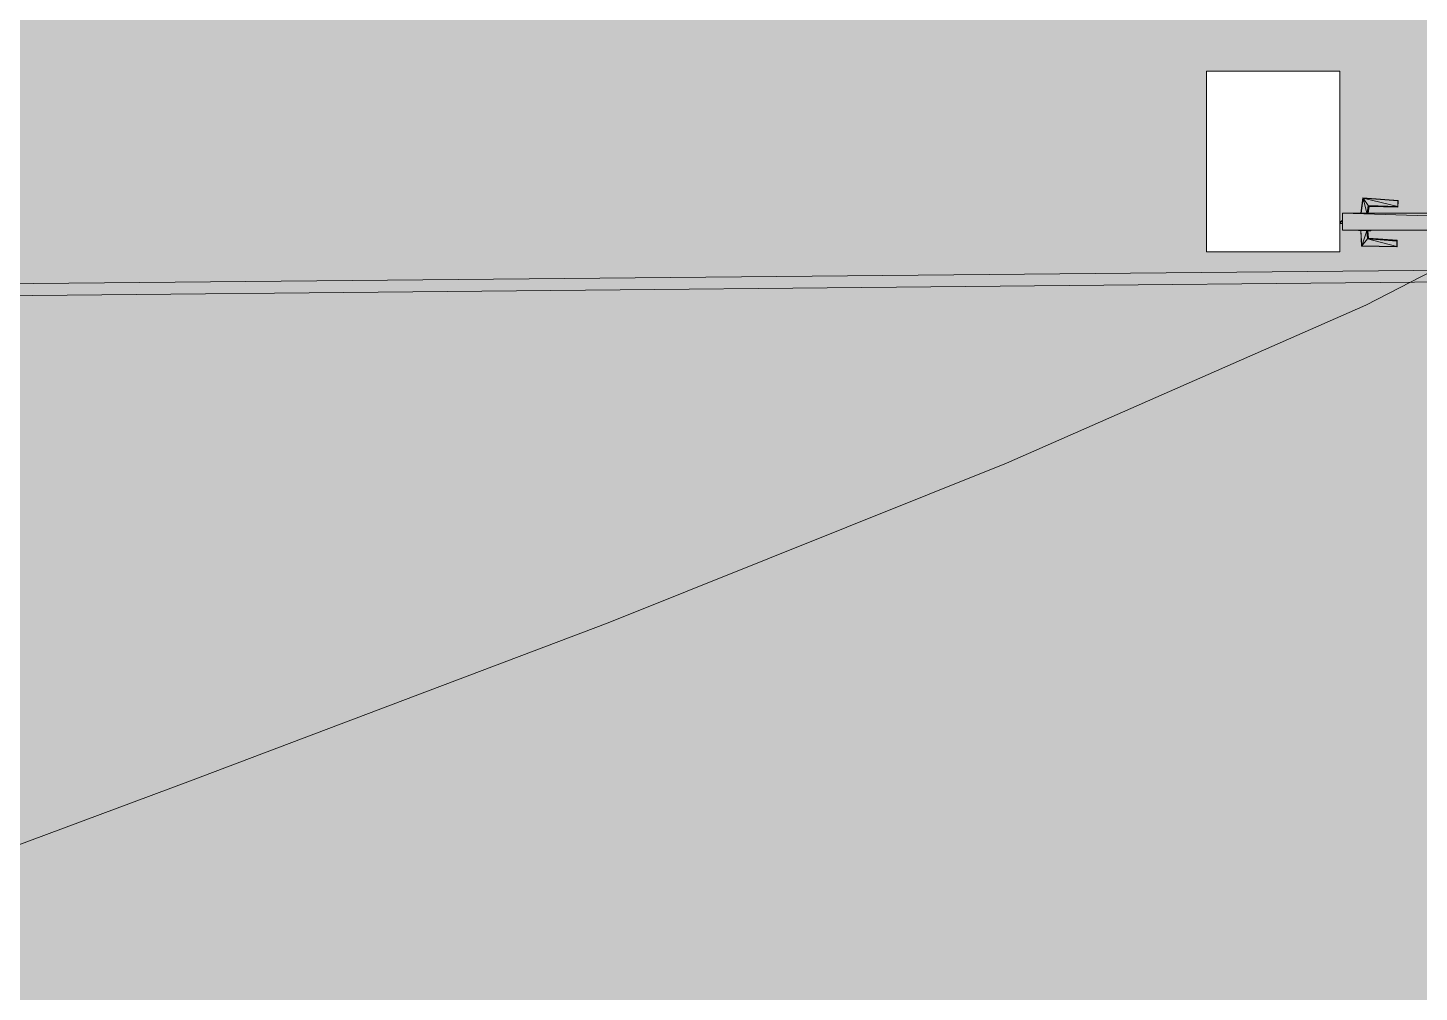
# Model space of a CAD drawing. Header units: millimetres. Extents: x 132836 to 1862386, y -330276 to -143438.
# Drawn here: x 202419 to 205189, y -272970 to -271049 of the extents above; entities that cross this region are included whole.
import ezdxf

# ---------------------------------------------------------------- set-up
doc = ezdxf.new("R2010")
doc.units = ezdxf.units.MM
doc.header["$MEASUREMENT"] = 0
doc.linetypes.add('Wipeout_Contour', pattern=[1000, 0, -1000])
for name, color, linetype in [('Divers - Dessin général', 7, 'Continuous'), ('Nouveau_0', 7, 'Continuous'), ('Nouveau_CN_02_00', 7, 'Continuous'), ('Structure - Murs extérieurs', 7, 'Continuous')]:
    doc.layers.add(name, color=color, linetype=linetype)

msp = doc.modelspace()

# ---------------------------------------------------------------- hatches: boundary and pattern name
at = {"linetype": 'Continuous', "lineweight": 0, "true_color": 0x6f6f6f}
h = msp.add_hatch(color=8, dxfattribs=at)
h.paths.add_polyline_path([(141848.442, -275935.042), (141848.442, -295062.571), (269220.821, -293826.868), (269220.821, -270902.734), (268763.049, -270902.734), (254213.6, -271040.575), (254213.6, -163437.635), (153156.2, -163437.635), (153156.2, -271040.575), (153182.962, -271040.57), (153183.146, -272000.514, -0.40942736), (149183.681, -275935.042)])
h.paths.add_polyline_path([(158435.584, -260639.953), (155145.584, -260639.953), (155145.584, -248364.953), (155145.584, -243089.974), (155145.584, -242189.974), (158435.584, -242189.974)], flags=0)
h.paths.add_polyline_path([(196775.042, -260810.571), (196775.042, -222495.57), (186955.542, -222495.57), (186955.542, -218295.57), (196754.55, -218295.57), (196754.55, -208495.57), (196754.55, -204495.57), (193355.542, -204495.57), (193355.542, -201780.57), (193355.542, -195161.535), (195576.034, -195161.535), (195576.034, -189810.571), (217850.068, -189810.571), (217850.068, -262266.885), (245610.045, -262266.885), (245610.045, -253395.571), (245626.034, -253395.571), (246426.034, -253395.571), (247826.034, -253395.571), (247826.034, -248005.571), (247826.034, -246605.571), (245626.034, -246605.571), (245610.045, -246605.571), (245610.045, -171995.57), (212806.28, -171995.57), (161503.433, -171995.57), (161503.433, -193810.571), (161503.433, -230015.57), (161503.433, -260810.571)], flags=0)
h.paths.add_polyline_path([(162737.042, -269433.913, -0.09031866), (162858.773, -268727.623, -0.20144873), (163912.639, -267592.74, -0.10421145), (164718.006, -267415.055), (165317.979, -267409.371, -0.10404461), (166125.354, -267571.244, -0.23825546), (167284.257, -268953.318, -0.05518862), (167336.836, -269390.334), (167338.931, -269611.438), (167351.046, -270890.267), (167092.583, -271892.761, -0.26794919), (165370.083, -272909.124), (164770.11, -272914.808, -0.19371746), (163379.252, -272370.185, -0.07056876), (163028.663, -271931.262, -0.1316525), (162751.253, -270933.845)], flags=0)
h.paths.add_polyline_path([(173316.986, -273599.031), (173316.986, -273452.052), (173330.488, -267377.824, -0.3805567), (175316.986, -265609.826), (175394.714, -265609.826), (175394.714, -270609.826), (190394.714, -270609.826), (190394.714, -265609.826), (195356.191, -265609.826, -0.41421356), (196856.191, -267109.826), (196856.191, -273660.699, -0.34550161), (195137.285, -275433.432), (175327.752, -275599.002, -0.4157911)], flags=0)
h.paths.add_polyline_path([(205510.093, -271504.083, -0.13447393), (205230.948, -270484.937), (205230.948, -268984.937, -0.41421356), (207230.948, -266984.937), (207830.948, -266984.937, -0.41421356), (209830.948, -268984.937), (209830.948, -270484.937, -0.12882035), (209574.03, -271465.581, -0.27093629), (207830.948, -272484.937), (207230.948, -272484.937, -0.26498)], flags=0)
h.paths.add_polyline_path([(217862.687, -273329.325), (217869.949, -267730.336, -0.09856151), (218100.718, -266943.721), (218117.681, -266951.545, -0.258849), (219955.479, -265605.827), (219953.141, -265587.294), (220637.569, -265587.294), (220637.569, -265687.294), (220637.569, -270687.294), (250537.569, -270687.294), (250537.569, -265687.294), (252208.004, -265687.294), (254186.294, -265687.294), (254186.294, -267687.294), (254186.294, -271062.255, 0.00134576), (254186.323, -271073.021), (254197.209, -273095.233, -0.41421356), (252208.004, -275105.97), (243484.534, -275105.97, -0.00518896), (243431.438, -275116.103), (235447.992, -275196.191), (220071.012, -275253.24, -0.38655333), (217873.089, -273475.385, -0.02518922)], flags=0)

# ---------------------------------------------------------------- linework, layer by layer
at = {"color": 7, "linetype": 'Continuous', "lineweight": 20}
for p, q in [((205073.066, -271418.004), (205077.167, -271387.346)), ((205073.101, -271418.004), (205077.167, -271387.346)), ((205073.101, -271418.004), (205077.19, -271387.453)), ((205077.236, -271387.599), (205073.101, -271418.004)), ((205073.165, -271418.004), (205077.236, -271387.599)), ((205077.306, -271387.784), (205073.171, -271418.004)), ((205073.264, -271418.004), (205077.306, -271387.784)), ((205077.411, -271388.008), (205073.269, -271418.004)), ((205073.397, -271418.004), (205077.411, -271388.008)), ((205077.167, -271387.346), (205077.178, -271387.278)), ((205077.167, -271387.346), (205147.154, -271392.869)), ((205077.19, -271387.453), (205077.167, -271387.346)), ((205077.178, -271387.278), (205077.213, -271387.249)), ((205147.154, -271392.869), (205077.178, -271387.278)), ((205077.178, -271387.278), (205147.194, -271392.818)), ((205077.178, -271387.278), (205147.229, -271392.795)), ((205077.19, -271387.453), (205147.154, -271392.869)), ((205147.113, -271392.949), (205077.19, -271387.453)), ((205077.236, -271387.599), (205077.19, -271387.453)), ((205077.213, -271387.249), (205147.229, -271392.795)), ((205077.236, -271387.599), (205147.113, -271392.949)), ((205077.236, -271387.599), (205147.073, -271393.059)), ((205147.026, -271393.198), (205077.236, -271387.599)), ((205077.306, -271387.784), (205077.236, -271387.599)), ((205077.306, -271387.784), (205147.026, -271393.198)), ((205077.411, -271388.008), (205077.306, -271387.784)), ((205077.411, -271388.008), (205146.985, -271393.367)), ((205146.561, -271404.415), (205077.411, -271388.008)), ((205077.411, -271388.008), (205147.026, -271393.198)), ((205087.697, -271402.743), (205077.411, -271388.008)), ((205085.251, -271418.004), (205077.411, -271388.008)), ((205147.026, -271393.198), (205146.579, -271404.885)), ((205147.073, -271393.059), (205146.602, -271405.271)), ((205146.602, -271405.271), (205147.026, -271393.198)), ((205147.113, -271392.949), (205146.625, -271405.572)), ((205146.625, -271405.572), (205147.073, -271393.059)), ((205147.154, -271392.869), (205146.66, -271405.786)), ((205146.66, -271405.786), (205147.113, -271392.949)), ((205147.229, -271392.795), (205146.689, -271405.912)), ((205147.194, -271392.818), (205146.689, -271405.912)), ((205146.689, -271405.912), (205147.154, -271392.869)), ((205147.229, -271392.795), (205146.73, -271405.949)), ((205146.765, -271405.903), (205147.229, -271392.795)), ((205147.27, -271392.803), (205146.765, -271405.903)), ((205147.305, -271392.839), (205146.765, -271405.903)), ((205147.305, -271392.839), (205146.811, -271405.755)), ((205147.34, -271392.905), (205146.811, -271405.755)), ((205147.34, -271392.905), (205146.863, -271405.526)), ((205147.375, -271392.999), (205146.863, -271405.526)), ((205147.375, -271392.999), (205146.91, -271405.209)), ((205147.409, -271393.123), (205146.91, -271405.209)), ((205147.409, -271393.123), (205146.962, -271404.809)), ((205147.438, -271393.276), (205146.962, -271404.809)), ((205146.985, -271393.367), (205147.026, -271393.198)), ((205147.438, -271393.276), (205147.014, -271404.325)), ((205147.026, -271393.198), (205147.073, -271393.059)), ((205147.073, -271393.059), (205147.113, -271392.949)), ((205147.113, -271392.949), (205147.154, -271392.869)), ((205147.154, -271392.869), (205147.194, -271392.818)), ((205147.194, -271392.818), (205147.229, -271392.795)), ((205147.229, -271392.795), (205147.27, -271392.803)), ((205147.27, -271392.803), (205147.305, -271392.839)), ((205147.305, -271392.839), (205147.34, -271392.905)), ((205147.34, -271392.905), (205147.375, -271392.999)), ((205147.375, -271392.999), (205147.409, -271393.123)), ((205147.409, -271393.123), (205147.438, -271393.276)), ((205066.259, -271417.925), (205066.067, -271417.963)), ((205066.067, -271417.963), (205066.16, -271417.932)), ((205066.16, -271417.932), (205066.067, -271417.951)), ((205066.067, -271417.951), (205066.096, -271417.941)), ((205066.067, -271417.951), (205066.067, -271417.963)), ((205066.067, -271417.963), (205066.067, -271417.951)), ((205066.067, -271417.963), (205066.067, -271418.004)), ((205066.096, -271417.978), (205066.067, -271417.963)), ((205066.549, -271417.916), (205066.096, -271417.978)), ((205066.096, -271417.978), (205066.387, -271417.92)), ((205066.096, -271417.978), (205066.259, -271417.925)), ((205066.096, -271417.978), (205066.096, -271418.004)), ((205066.16, -271417.993), (205066.096, -271417.978)), ((205066.747, -271417.914), (205066.16, -271417.993)), ((205066.16, -271417.993), (205066.549, -271417.916)), ((205066.259, -271417.925), (205066.16, -271417.932)), ((205066.16, -271417.993), (205066.16, -271418.004)), ((205066.224, -271418.004), (205066.16, -271417.993)), ((205066.387, -271417.92), (205066.259, -271417.925)), ((205066.294, -271418.004), (205066.747, -271417.914)), ((205066.968, -271417.914), (205066.305, -271418.004)), ((205066.549, -271417.916), (205066.387, -271417.92)), ((205066.515, -271418.004), (205066.968, -271417.914)), ((205066.747, -271417.914), (205066.549, -271417.916)), ((205066.968, -271417.914), (205066.747, -271417.914)), ((205068.722, -271418.004), (205066.968, -271417.914)), ((205087.697, -271402.743), (205085.658, -271418.004)), ((205088.19, -271403.37), (205085.699, -271418.004)), ((205088.19, -271403.37), (205086.227, -271418.004)), ((205088.603, -271403.885), (205086.262, -271418.004)), ((205088.603, -271403.885), (205086.715, -271418.004)), ((205088.94, -271404.288), (205086.744, -271418.004)), ((205088.94, -271404.288), (205087.104, -271418.004)), ((205087.377, -271418.004), (205088.94, -271404.288)), ((205089.195, -271404.573), (205087.4, -271418.004)), ((205089.369, -271404.741), (205087.418, -271418.004)), ((205089.369, -271404.741), (205087.598, -271418.004)), ((205087.691, -271418.004), (205089.369, -271404.741)), ((205087.697, -271402.743), (205146.561, -271404.415)), ((205146.579, -271404.885), (205087.697, -271402.743)), ((205088.19, -271403.37), (205087.697, -271402.743)), ((205089.462, -271404.791), (205087.697, -271418.004)), ((205088.603, -271403.885), (205088.19, -271403.37)), ((205146.579, -271404.885), (205088.19, -271403.37)), ((205146.625, -271405.572), (205088.603, -271403.885)), ((205088.603, -271403.885), (205146.579, -271404.885)), ((205146.602, -271405.271), (205088.603, -271403.885)), ((205088.94, -271404.288), (205088.603, -271403.885)), ((205089.195, -271404.573), (205088.94, -271404.288)), ((205146.625, -271405.572), (205088.94, -271404.288)), ((205089.195, -271404.573), (205146.625, -271405.572)), ((205146.66, -271405.786), (205089.195, -271404.573)), ((205089.369, -271404.741), (205089.195, -271404.573)), ((205089.462, -271404.791), (205089.369, -271404.741)), ((205089.369, -271404.741), (205146.66, -271405.786)), ((205146.689, -271405.912), (205089.369, -271404.741)), ((205089.462, -271404.791), (205146.689, -271405.912)), ((205146.73, -271405.949), (205089.462, -271404.791)), ((205146.561, -271404.415), (205146.985, -271393.367)), ((205146.579, -271404.885), (205146.561, -271404.415)), ((205146.579, -271404.885), (205146.985, -271393.367)), ((205146.602, -271405.271), (205146.579, -271404.885)), ((205146.625, -271405.572), (205146.602, -271405.271)), ((205146.66, -271405.786), (205146.625, -271405.572)), ((205146.689, -271405.912), (205146.66, -271405.786)), ((205146.73, -271405.949), (205146.689, -271405.912)), ((205146.765, -271405.903), (205146.73, -271405.949)), ((205146.811, -271405.755), (205146.765, -271405.903)), ((205146.863, -271405.526), (205146.811, -271405.755)), ((205146.91, -271405.209), (205146.863, -271405.526)), ((205146.962, -271404.809), (205146.91, -271405.209)), ((205147.014, -271404.325), (205146.962, -271404.809)), ((205065.794, -271451.973), (205065.864, -271451.976)), ((205065.864, -271451.976), (205065.957, -271451.981)), ((205065.957, -271451.973), (205065.957, -271451.981)), ((205065.957, -271451.981), (205066.085, -271451.986)), ((205066.085, -271451.986), (205066.091, -271451.973)), ((205066.085, -271451.986), (205068.245, -271452.083)), ((205068.251, -271451.973), (205068.245, -271452.083)), ((205068.245, -271452.083), (205070.406, -271452.18)), ((205070.348, -271451.973), (205070.406, -271452.18)), ((205070.406, -271452.18), (205070.481, -271451.973)), ((205070.412, -271451.973), (205070.406, -271452.18)), ((205070.406, -271452.18), (205072.578, -271452.278)), ((205072.59, -271451.973), (205072.578, -271452.278)), ((205072.578, -271452.278), (205074.75, -271452.375)), ((205072.729, -271452.351), (205072.758, -271452.342)), ((205074.657, -271483.566), (205072.729, -271452.351)), ((205072.758, -271452.342), (205072.822, -271452.33)), ((205074.687, -271483.473), (205072.758, -271452.342)), ((205074.657, -271483.566), (205072.758, -271452.342)), ((205072.822, -271452.33), (205072.921, -271452.316)), ((205074.826, -271483.18), (205072.822, -271452.33)), ((205074.739, -271483.345), (205072.822, -271452.33)), ((205074.687, -271483.473), (205072.822, -271452.33)), ((205072.915, -271452.293), (205073.02, -271452.297)), ((205072.921, -271452.316), (205073.049, -271452.299)), ((205074.826, -271483.18), (205072.921, -271452.316)), ((205074.942, -271482.979), (205073.049, -271452.299)), ((205074.826, -271483.18), (205073.049, -271452.299)), ((205074.64, -271451.973), (205074.75, -271452.375)), ((205074.75, -271452.375), (205074.896, -271451.973)), ((205074.762, -271451.973), (205074.75, -271452.375)), ((205074.75, -271452.375), (205076.928, -271452.473)), ((205074.942, -271482.979), (205085.228, -271452.846)), ((205074.942, -271482.979), (205086.245, -271469.296)), ((205076.928, -271452.473), (205077.108, -271451.973)), ((205076.946, -271451.973), (205076.928, -271452.473)), ((205076.928, -271452.473), (205079.106, -271452.571)), ((205079.13, -271451.973), (205079.106, -271452.571)), ((205079.106, -271452.571), (205080.953, -271452.654)), ((205080.953, -271452.654), (205081.284, -271452.669)), ((205081.087, -271451.973), (205081.284, -271452.669)), ((205081.284, -271452.669), (205081.534, -271451.973)), ((205081.308, -271451.973), (205081.284, -271452.669)), ((205081.284, -271452.669), (205083.468, -271452.767)), ((205083.497, -271451.973), (205083.468, -271452.767)), ((205083.468, -271452.767), (205085.652, -271452.865)), ((205085.228, -271452.846), (205086.245, -271469.296)), ((205085.228, -271452.846), (205086.773, -271468.708)), ((205085.397, -271451.973), (205085.652, -271452.865)), ((205085.652, -271452.865), (205085.972, -271451.973)), ((205085.652, -271452.865), (205085.681, -271451.973)), ((205085.652, -271452.865), (205087.284, -271452.939)), ((205085.797, -271452.872), (205086.773, -271468.708)), ((205086.773, -271468.708), (205086.245, -271469.296)), ((205086.245, -271469.296), (205145.075, -271472.874)), ((205144.656, -271484.401), (205086.245, -271469.296)), ((205086.245, -271469.296), (205145.022, -271473.349)), ((205086.279, -271452.894), (205086.773, -271468.708)), ((205086.279, -271452.894), (205087.226, -271468.223)), ((205086.279, -271452.894), (205087.586, -271467.843)), ((205086.669, -271452.911), (205087.586, -271467.843)), ((205086.669, -271452.911), (205087.865, -271467.57)), ((205086.773, -271468.708), (205087.226, -271468.223)), ((205086.773, -271468.708), (205145.075, -271472.874)), ((205086.959, -271452.924), (205087.865, -271467.57)), ((205086.959, -271452.924), (205088.051, -271467.407)), ((205087.156, -271452.933), (205088.051, -271467.407)), ((205087.156, -271452.933), (205088.144, -271467.354)), ((205087.226, -271468.223), (205087.586, -271467.843)), ((205087.226, -271468.223), (205145.075, -271472.874)), ((205087.226, -271468.223), (205145.121, -271472.482)), ((205087.226, -271468.223), (205145.167, -271472.175)), ((205087.255, -271452.937), (205088.144, -271467.354)), ((205087.284, -271452.939), (205087.83, -271452.963)), ((205087.586, -271467.843), (205087.865, -271467.57)), ((205087.586, -271467.843), (205145.167, -271472.175)), ((205087.83, -271452.963), (205087.865, -271451.973)), ((205087.83, -271452.963), (205090.008, -271453.061)), ((205087.865, -271467.57), (205088.051, -271467.407)), ((205087.865, -271467.57), (205145.167, -271472.175)), ((205087.865, -271467.57), (205145.214, -271471.955)), ((205088.051, -271467.407), (205088.144, -271467.354)), ((205088.051, -271467.407), (205145.26, -271471.817)), ((205145.214, -271471.955), (205088.051, -271467.407)), ((205145.26, -271471.817), (205088.144, -271467.354)), ((205088.144, -271467.354), (205145.295, -271471.78)), ((205089.7, -271451.973), (205090.008, -271453.061)), ((205090.008, -271453.061), (205090.397, -271451.973)), ((205090.008, -271453.061), (205090.043, -271451.973)), ((205090.008, -271453.061), (205092.186, -271453.159)), ((205092.186, -271453.159), (205092.227, -271451.973)), ((205092.186, -271453.159), (205092.413, -271453.169)), ((205092.413, -271453.169), (205092.413, -271451.973)), ((205092.413, -271453.169), (205092.453, -271451.973)), ((205092.413, -271453.169), (205092.604, -271453.177)), ((205092.604, -271453.177), (205092.674, -271451.973)), ((205092.604, -271453.177), (205092.61, -271451.973)), ((205092.604, -271453.177), (205092.645, -271451.973)), ((205092.604, -271453.177), (205092.767, -271453.185)), ((205092.767, -271453.185), (205092.808, -271451.973)), ((205092.767, -271453.185), (205092.866, -271453.189)), ((205092.866, -271453.189), (205092.895, -271453.191)), ((205092.895, -271453.191), (205092.912, -271451.973)), ((205092.895, -271453.191), (205092.935, -271451.973)), ((205092.895, -271453.191), (205092.988, -271453.195)), ((205092.988, -271453.195), (205093.011, -271451.973)), ((205092.988, -271453.195), (205093.028, -271451.973)), ((205092.988, -271453.195), (205093.057, -271453.197)), ((205093.057, -271453.197), (205093.086, -271451.973)), ((205093.057, -271453.197), (205093.098, -271451.973)), ((205093.057, -271453.197), (205093.086, -271453.199)), ((205093.086, -271453.199), (205093.057, -271453.197)), ((205093.086, -271453.199), (205093.121, -271451.973)), ((205145.075, -271472.874), (205144.656, -271484.401)), ((205145.022, -271473.349), (205144.656, -271484.401)), ((205145.121, -271472.482), (205144.691, -271484.563)), ((205145.075, -271472.874), (205144.691, -271484.563)), ((205145.167, -271472.175), (205144.72, -271484.696)), ((205145.121, -271472.482), (205144.72, -271484.696)), ((205145.214, -271471.955), (205144.755, -271484.8)), ((205145.167, -271472.175), (205144.755, -271484.8)), ((205145.26, -271471.817), (205144.79, -271484.876)), ((205145.214, -271471.955), (205144.79, -271484.876)), ((205145.26, -271471.817), (205144.831, -271484.921)), ((205145.295, -271471.78), (205144.865, -271484.937)), ((205145.26, -271471.817), (205144.865, -271484.937)), ((205145.336, -271471.826), (205144.865, -271484.937)), ((205145.336, -271471.826), (205144.906, -271484.925)), ((205145.336, -271471.826), (205144.941, -271484.882)), ((205145.371, -271471.962), (205144.941, -271484.882)), ((205145.371, -271471.962), (205144.982, -271484.81)), ((205145.4, -271472.185), (205144.982, -271484.81)), ((205145.4, -271472.185), (205145.022, -271484.71)), ((205145.429, -271472.495), (205145.022, -271484.71)), ((205145.075, -271472.874), (205145.022, -271473.349)), ((205145.429, -271472.495), (205145.069, -271484.58)), ((205145.452, -271472.891), (205145.069, -271484.58)), ((205145.075, -271472.874), (205145.121, -271472.482)), ((205145.452, -271472.891), (205145.109, -271484.421)), ((205145.469, -271473.369), (205145.109, -271484.421)), ((205145.121, -271472.482), (205145.167, -271472.175)), ((205145.167, -271472.175), (205145.214, -271471.955)), ((205145.214, -271471.955), (205145.26, -271471.817)), ((205145.26, -271471.817), (205145.295, -271471.78)), ((205145.295, -271471.78), (205145.336, -271471.826)), ((205145.336, -271471.826), (205145.371, -271471.962)), ((205145.371, -271471.962), (205145.4, -271472.185)), ((205145.4, -271472.185), (205145.429, -271472.495)), ((205145.429, -271472.495), (205145.452, -271472.891)), ((205145.452, -271472.891), (205145.469, -271473.369)), ((205074.657, -271483.566), (205074.687, -271483.473)), ((205144.831, -271484.921), (205074.657, -271483.566)), ((205074.657, -271483.566), (205144.79, -271484.876)), ((205074.663, -271483.623), (205074.657, -271483.566)), ((205074.692, -271483.643), (205074.663, -271483.623)), ((205144.831, -271484.921), (205074.663, -271483.623)), ((205074.687, -271483.473), (205074.739, -271483.345)), ((205074.687, -271483.473), (205144.755, -271484.8)), ((205144.79, -271484.876), (205074.687, -271483.473)), ((205074.692, -271483.643), (205144.831, -271484.921)), ((205144.865, -271484.937), (205074.692, -271483.643)), ((205074.739, -271483.345), (205074.826, -271483.18)), ((205144.691, -271484.563), (205074.739, -271483.345)), ((205144.755, -271484.8), (205074.739, -271483.345)), ((205144.72, -271484.696), (205074.739, -271483.345)), ((205074.826, -271483.18), (205074.942, -271482.979)), ((205144.691, -271484.563), (205074.826, -271483.18)), ((205144.656, -271484.401), (205074.942, -271482.979)), ((205144.691, -271484.563), (205074.942, -271482.979)), ((205144.691, -271484.563), (205144.656, -271484.401)), ((205144.72, -271484.696), (205144.691, -271484.563)), ((205144.755, -271484.8), (205144.72, -271484.696)), ((205144.79, -271484.876), (205144.755, -271484.8)), ((205144.831, -271484.921), (205144.79, -271484.876)), ((205144.865, -271484.937), (205144.831, -271484.921)), ((205144.906, -271484.925), (205144.865, -271484.937)), ((205144.941, -271484.882), (205144.906, -271484.925)), ((205144.982, -271484.81), (205144.941, -271484.882)), ((205145.022, -271484.71), (205144.982, -271484.81)), ((205145.069, -271484.58), (205145.022, -271484.71)), ((205145.109, -271484.421), (205145.069, -271484.58))]:
    msp.add_line(p, q, dxfattribs=at)
msp.add_point((205088.15, -271467.354), dxfattribs=at)

# ---------------------------------------------------------------- next in the draw order: wipeouts: each hides what was drawn before it
at = {"color": 254, "linetype": 'Wipeout_Contour', "lineweight": 0, "ltscale": 1359970.611364661}
msp.add_wipeout([(204765.642, -271494.706), (205030.946, -271494.706), (205030.946, -271134.706), (204765.642, -271134.706)], dxfattribs=at).dxf.layer = 'Structure - Murs extérieurs'

# ---------------------------------------------------------------- next in the draw order: linework, layer by layer
at = {"color": 7, "linetype": 'Continuous', "lineweight": 20}
for p, q in [((205036.754, -271418.004), (206180.947, -271451.973)), ((206180.947, -271418.004), (205036.754, -271418.004)), ((205036.754, -271418.004), (205036.754, -271451.973)), ((205036.754, -271431.592), (205030.946, -271438.386)), ((205036.754, -271431.592), (205030.946, -271436.473)), ((205030.946, -271436.473), (205030.946, -271438.386)), ((205036.754, -271438.386), (205030.946, -271438.386)), ((205036.754, -271451.973), (206180.947, -271451.973))]:
    msp.add_line(p, q, dxfattribs=at)
at = {"layer": 'Divers - Dessin général', "color": 8, "linetype": 'Continuous', "lineweight": 5}
msp.add_lwpolyline([(254205.676, -163437.635), (254186.294, -271067.638), (152856.388, -272027.634), (152839.018, -197317.635), (152835.676, -163437.635)], close=True, dxfattribs=at)
at = {"layer": 'Divers - Dessin général', "color": 14, "linetype": 'Continuous', "lineweight": 5, "true_color": 0x990000}
msp.add_lwpolyline([(254205.676, -163437.635), (254186.294, -271067.638), (152856.388, -272027.634), (152839.018, -197317.635), (152835.676, -163437.635)], close=True, dxfattribs=at)
at = {"layer": 'Nouveau_0', "color": 8, "linetype": 'Continuous', "lineweight": 5}
msp.add_line((152835.676, -272063.016), (254199.193, -271079.638), dxfattribs=at)
msp.add_line((152835.676, -272063.016), (254199.193, -271079.638), dxfattribs=at)
at = {"layer": 'Nouveau_0', "color": 8, "linetype": 'Continuous', "lineweight": 5, "flags": 128}
msp.add_lwpolyline([(152835.676, -272063.016), (254199.193, -271079.638), (254199.193, -163437.635), (152835.676, -163437.635), (152835.676, -197326.333)], close=True, dxfattribs=at)
at = {"layer": 'Nouveau_CN_02_00', "color": 8, "linetype": 'Continuous', "lineweight": 5, "flags": 128}
msp.add_lwpolyline([(201892.563, -272865.397), (202737.487, -272551.059), (203574.13, -272233.736), (204367.571, -271916.119), (205082.889, -271600.898), (205685.162, -271290.764), (206139.47, -270988.408), (206410.891, -270696.519), (206464.503, -270417.788), (206276.523, -270153.732), (205867.713, -269901.173), (205269.974, -269655.758), (204515.207, -269413.134), (203635.31, -269168.95), (202662.185, -268918.853), (201627.731, -268658.492)], dxfattribs=at)
at = {"layer": 'Structure - Murs extérieurs', "color": 7, "linetype": 'Continuous', "lineweight": 5}
for points in [[(205030.946, -271134.706), (204765.642, -271134.706)], [(204765.642, -271134.706), (204765.642, -271494.706)], [(205030.946, -271494.706), (205030.946, -271134.706)], [(204765.642, -271494.706), (205030.946, -271494.706)]]:
    msp.add_lwpolyline(points, dxfattribs=at)

doc.saveas('drawing.dxf')
